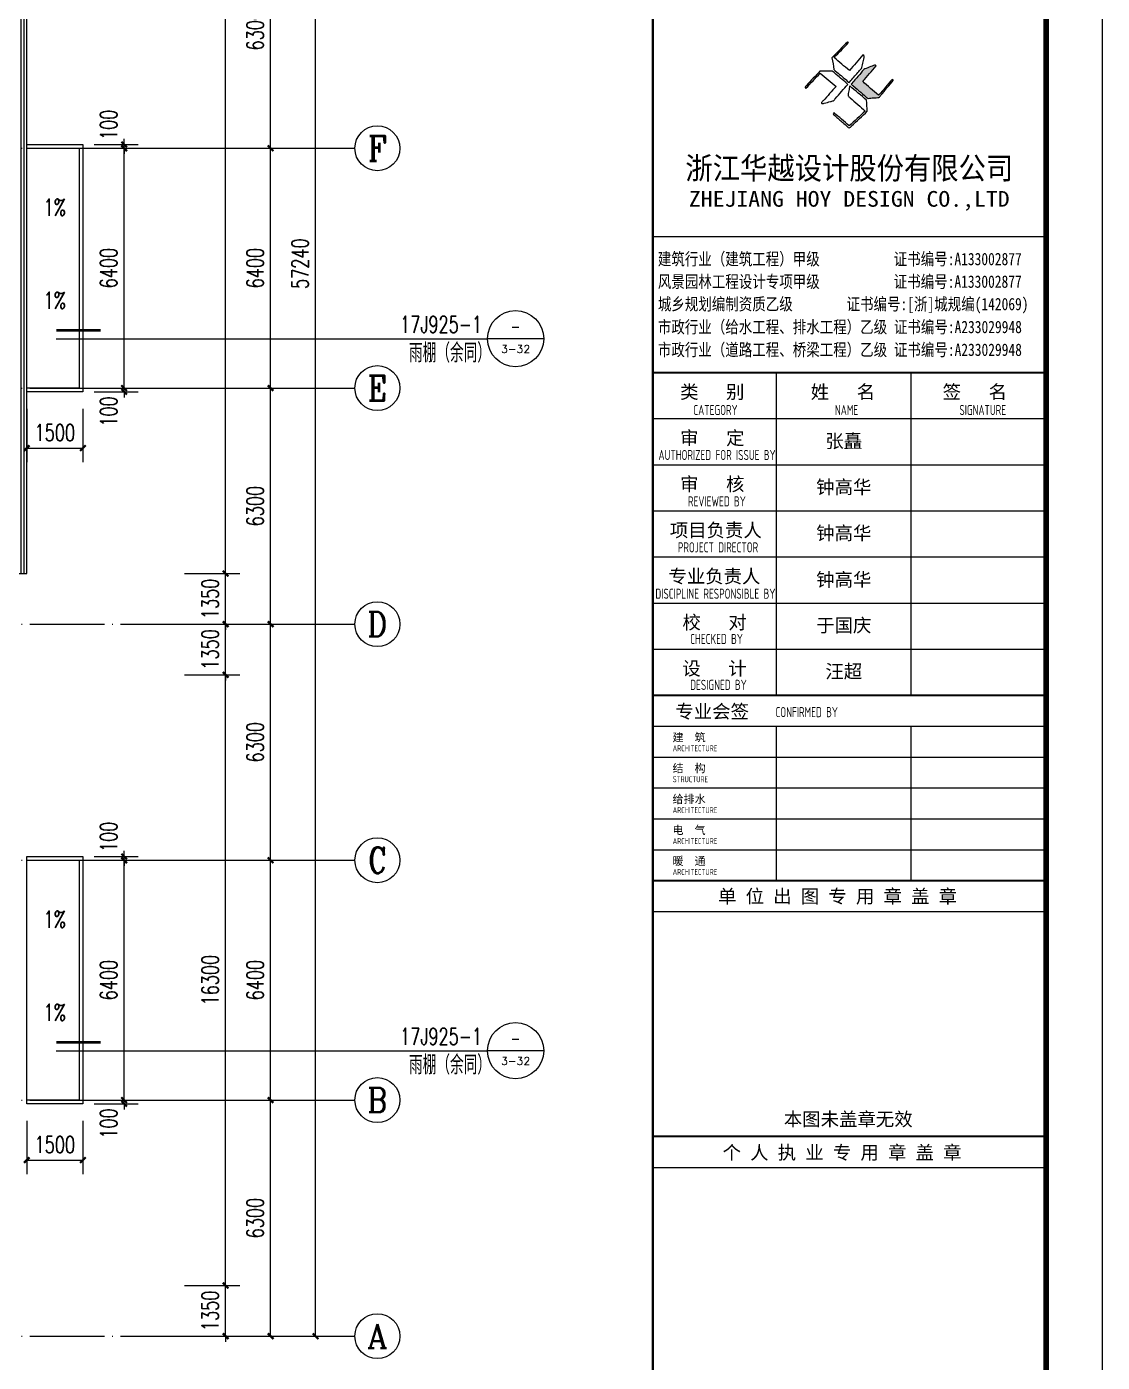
# Model space of a CAD drawing. Extents: x 1900113 to 2270874, y 17288394 to 17931430.
# Drawn here: x 2242164 to 2270874, y 17655456 to 17691097 of the extents above; entities that cross this region are included whole.
import ezdxf
from ezdxf.enums import TextEntityAlignment as Align

# ---------------------------------------------------------------- set-up
doc = ezdxf.new("R2010")
doc.units = 0
doc.header["$LTSCALE"] = 1000
doc.header["$MEASUREMENT"] = 0
doc.linetypes.add('DOTE', pattern=[2.42, 2, -0.2, 0.02, -0.2])
doc.layers.get('Defpoints').update_dxf_attribs({"color": 250})
for name, color, linetype in [('0 -  屋顶线', 150, 'Continuous'), ('AXIS_TEXT', 7, 'Continuous'), ('AXIS_内部', 151, 'Continuous'), ('AXIS_外部', 171, 'Continuous'), ('DIM_IDEN', 171, 'Continuous'), ('DIM_SYMB', 165, 'Continuous'), ('DOTE', 1, 'DOTE'), ('PUB_TEXT', 7, 'Continuous'), ('PUB_TITLE', 4, 'Continuous'), ('TK', 4, 'Continuous'), ('WINDOW', 140, 'Continuous'), ('WINDOW_TEXT', 7, 'Continuous')]:
    doc.layers.add(name, color=color, linetype=linetype)
doc.styles.add('-宋体', font='', dxfattribs={"width": 0.8})
doc.styles.add('_TCH_AXIS', font='COMPLEX', dxfattribs={"bigfont": 'GBCBIG'})
doc.styles.add('_TCH_DIM', font='SIMPLEX', dxfattribs={"bigfont": 'GBCBIG'})
doc.styles.add('_TCH_DIM_T3', font='SIMPLEX', dxfattribs={"width": 0.705882, "bigfont": 'GBCBIG'})
doc.styles.add('_TCH_LABEL', font='COMPLEX', dxfattribs={"bigfont": 'GBCBIG'})
doc.styles.add('_TCH_WINDOW', font='SIMPLEX', dxfattribs={"height": 3.5, "bigfont": 'GBCBIG'})
doc.styles.add('COMPLEX', font='COMPLEX')
doc.styles.add('HT', font='simhei.ttf', dxfattribs={"width": 0.7})
doc.styles.add('TSSD_REIN', font='tssdeng.shx', dxfattribs={"width": 0.7, "bigfont": 'tssdchn.shx'})
doc.styles.add('图签宋体', font='', dxfattribs={"height": 300})
doc.styles.add('图签黑体', font='simhei.ttf', dxfattribs={"height": 550})
doc.styles.get('-宋体').set_extended_font_data('SimSun')
doc.styles.get('图签宋体').set_extended_font_data('NSimSun')
doc.dimstyles.new('_TCH_ARCH&&150', dxfattribs={"dimtxt": 446.25, "dimasz": 150, "dimexe": 375, "dimexo": 450, "dimgap": 189.375, "dimtad": 1, "dimdec": 0, "dimzin": 0, "dimdsep": 46, "dimtxsty": '_TCH_DIM_T3', "dimblk": 'ARCHTICK', "dimcen": 0.09, "dimclrt": 7, "dimazin": 2, "dimtfac": 1, "dimtdec": 0, "dimtix": 1, "dimtmove": 2, "dimatfit": 3, "dimfxl": 0, "dimtolj": 1, "dimtzin": 0, "dimarcsym": 0})

# ---------------------------------------------------------------- blocks, each defined once
blk = doc.blocks.new('A$C053D6479')
at = {"layer": 'PUB_TITLE'}
h = blk.add_hatch(color=256, dxfattribs=at)
h.dxf.hatch_style = 1
edge = h.paths.add_edge_path()
edge.add_spline(control_points=[(1026, 827), (1105, 920), (1188, 1008), (1266, 1102)], knot_values=[13, 13, 13, 13, 14, 14, 14, 14], degree=3, periodic=0)
edge.add_spline(control_points=[(1266, 1102), (1258, 1111), (1249, 1119), (1239, 1116)], knot_values=[12, 12, 12, 12, 13, 13, 13, 13], degree=3, periodic=0)
edge.add_spline(control_points=[(1239, 1116), (1210, 1107), (1179, 1092), (1144, 1077)], knot_values=[11, 11, 11, 11, 12, 12, 12, 12], degree=3, periodic=0)
edge.add_spline(control_points=[(1144, 1077), (1109, 1063), (1069, 1053), (1047, 1038)], knot_values=[10, 10, 10, 10, 11, 11, 11, 11], degree=3, periodic=0)
edge.add_spline(control_points=[(1047, 1038), (1028, 1026), (1007, 992), (991, 972)], knot_values=[9, 9, 9, 9, 10, 10, 10, 10], degree=3, periodic=0)
edge.add_spline(control_points=[(991, 972), (942, 913), (899, 868), (849, 810)], knot_values=[8, 8, 8, 8, 9, 9, 9, 9], degree=3, periodic=0)
edge.add_spline(control_points=[(849, 810), (842, 801), (822, 776), (822, 775)], knot_values=[7, 7, 7, 7, 8, 8, 8, 8], degree=3, periodic=0)
edge.add_spline(control_points=[(822, 775), (823, 771), (848, 752), (859, 744)], knot_values=[6, 6, 6, 6, 7, 7, 7, 7], degree=3, periodic=0)
edge.add_spline(control_points=[(859, 744), (949, 670), (1035, 592), (1122, 521)], knot_values=[5, 5, 5, 5, 6, 6, 6, 6], degree=3, periodic=0)
edge.add_spline(control_points=[(1122, 521), (1153, 527), (1185, 530), (1217, 533)], knot_values=[4, 4, 4, 4, 5, 5, 5, 5], degree=3, periodic=0)
edge.add_spline(control_points=[(1217, 533), (1246, 535), (1293, 532), (1316, 542)], knot_values=[3, 3, 3, 3, 4, 4, 4, 4], degree=3, periodic=0)
edge.add_spline(control_points=[(1316, 542), (1327, 547), (1338, 565), (1349, 579)], knot_values=[2, 2, 2, 2, 3, 3, 3, 3], degree=3, periodic=0)
edge.add_spline(control_points=[(1349, 579), (1423, 670), (1507, 759), (1572, 848)], knot_values=[1, 1, 1, 1, 2, 2, 2, 2], degree=3, periodic=0)
edge.add_spline(control_points=[(1572, 848), (1564, 852), (1561, 861), (1551, 862)], knot_values=[0, 0, 0, 0, 1, 1, 1, 1], degree=3, periodic=0)
edge.add_spline(control_points=[(1551, 862), (1469, 769), (1393, 671), (1310, 579)], knot_values=[15, 15, 15, 15, 16, 16, 16, 16], degree=3, periodic=0)
edge.add_spline(control_points=[(1310, 579), (1216, 662), (1118, 742), (1026, 827)], knot_values=[14, 14, 14, 14, 15, 15, 15, 15], degree=3, periodic=0)
at = {"layer": 'TK'}
for points, knots in [([(1031, 1298), (1066, 1286), (1054, 1262), (1045, 1224), (1036, 1188), (1031, 1158), (1024, 1121), (1020, 1104), (1017, 1085), (1012, 1071), (1004, 1052), (976, 1026), (956, 1003), (906, 946), (866, 899), (814, 839), (806, 829), (789, 806), (787, 806), (777, 804), (728, 856), (719, 864), (651, 922), (580, 978), (514, 1036), (509, 1106), (488, 1176), (479, 1247), (570, 1343), (663, 1436), (758, 1526), (764, 1523), (768, 1518), (774, 1515), (693, 1422), (599, 1343), (520, 1249), (607, 1171), (698, 1096), (789, 1021), (874, 1109), (950, 1206), (1031, 1298)], [0, 0, 0, 0, 1, 1, 1, 2, 2, 2, 3, 3, 3, 4, 4, 4, 5, 5, 5, 6, 6, 6, 7, 7, 7, 8, 8, 8, 9, 9, 9, 10, 10, 10, 11, 11, 11, 12, 12, 12, 13, 13, 13, 14, 14, 14, 14]), ([(555, 949), (624, 891), (699, 833), (760, 773), (689, 691), (614, 604), (539, 517), (529, 505), (516, 487), (506, 482), (492, 475), (469, 472), (452, 467), (416, 456), (383, 448), (342, 438), (323, 433), (297, 422), (293, 440), (291, 452), (313, 470), (322, 480), (400, 566), (477, 652), (553, 736), (460, 815), (366, 894), (270, 970), (183, 883), (101, 791), (16, 703), (-18, 714), (9, 735), (28, 755), (103, 838), (192, 930), (266, 1005), (319, 1009), (387, 1005), (442, 1007), (456, 1008), (472, 1011), (485, 1007), (507, 1000), (534, 967), (555, 949)], [0, 0, 0, 0, 1, 1, 1, 2, 2, 2, 3, 3, 3, 4, 4, 4, 5, 5, 5, 6, 6, 6, 7, 7, 7, 8, 8, 8, 9, 9, 9, 10, 10, 10, 11, 11, 11, 12, 12, 12, 13, 13, 13, 14, 14, 14, 15, 15, 15, 15]), ([(1551, 862), (1561, 861), (1564, 852), (1572, 848), (1507, 759), (1423, 670), (1349, 579), (1338, 565), (1327, 547), (1316, 542), (1293, 532), (1246, 535), (1217, 533), (1185, 530), (1153, 527), (1122, 521), (1035, 592), (949, 670), (859, 744), (848, 752), (823, 771), (822, 775), (822, 776), (842, 801), (849, 810), (899, 868), (942, 913), (991, 972), (1007, 992), (1028, 1026), (1047, 1038), (1069, 1053), (1109, 1063), (1144, 1077), (1179, 1092), (1210, 1107), (1239, 1116), (1249, 1119), (1258, 1111), (1266, 1102), (1188, 1008), (1105, 920), (1026, 827), (1118, 742), (1216, 662), (1310, 579), (1393, 671), (1469, 769), (1551, 862)], [0, 0, 0, 0, 1, 1, 1, 2, 2, 2, 3, 3, 3, 4, 4, 4, 5, 5, 5, 6, 6, 6, 7, 7, 7, 8, 8, 8, 9, 9, 9, 10, 10, 10, 11, 11, 11, 12, 12, 12, 13, 13, 13, 14, 14, 14, 15, 15, 15, 16, 16, 16, 16]), ([(1097, 490), (1100, 425), (1106, 361), (1107, 294), (1018, 207), (925, 121), (830, 33), (818, 21), (800, 0), (787, 0), (768, -1), (725, 49), (712, 60), (662, 103), (616, 143), (568, 186), (545, 207), (518, 224), (499, 250), (501, 259), (511, 261), (516, 267), (609, 192), (696, 111), (785, 33), (883, 118), (977, 208), (1070, 298), (992, 373), (892, 456), (803, 534), (791, 544), (768, 561), (766, 569), (761, 588), (776, 634), (780, 655), (785, 690), (788, 721), (795, 746), (897, 661), (998, 576), (1097, 490)], [0, 0, 0, 0, 1, 1, 1, 2, 2, 2, 3, 3, 3, 4, 4, 4, 5, 5, 5, 6, 6, 6, 7, 7, 7, 8, 8, 8, 9, 9, 9, 10, 10, 10, 11, 11, 11, 12, 12, 12, 13, 13, 13, 14, 14, 14, 14])]:
    blk.add_open_spline(points, degree=3, knots=knots, dxfattribs=at)
blk = doc.blocks.new('GeYuanFrame_73583436', base_point=(20.09, 4.53))
at = {"layer": 'PUB_TITLE'}
for points in [[(1013.09, 235.33), (1013.09, 292.73)], [(1037.09, 235.33), (1037.09, 292.73)], [(1013.09, 202.33), (1013.09, 229.83)], [(1037.09, 202.33), (1037.09, 229.83)]]:
    blk.add_lwpolyline(points, dxfattribs=at)
at = {"layer": 'TK'}
for p, q in [((991.09, 316.93), (1061.09, 316.93)), ((991.09, 284.53), (1061.09, 284.53)), ((991.09, 276.33), (1061.09, 276.33)), ((991.09, 268.13), (1061.09, 268.13)), ((991.09, 259.93), (1061.09, 259.93)), ((991.09, 251.73), (1061.09, 251.73)), ((991.09, 243.53), (1061.09, 243.53)), ((991.09, 235.33), (1061.09, 235.33)), ((991.09, 235.33), (1061.09, 235.33))]:
    blk.add_line(p, q, dxfattribs=at)
blk.add_lwpolyline([(20.09, 4.53), (20.09, 598.53), (1071.09, 598.53), (1071.09, 4.53)], close=True, dxfattribs=at)
at = {"layer": 'TK', "const_width": 1}
blk.add_lwpolyline([(45.09, 588.53), (1061.09, 588.53), (1061.09, 14.53), (45.09, 14.53)], close=True, dxfattribs=at)
at = {"layer": 'TK'}
for points, const_width in [([(991.09, 588.53), (991.09, 14.53)], 0.4), ([(991.09, 292.73), (1061.09, 292.73)], 0.35), ([(991.09, 292.73), (1061.09, 292.73)], 0.35), ([(991.09, 235.33), (1061.09, 235.33)], 0.35), ([(991.09, 202.33), (1061.09, 202.33)], 0.35), ([(991.09, 156.83), (1061.09, 156.83)], 0.35)]:
    blk.add_lwpolyline(points, dxfattribs=dict(at, const_width=const_width))
for points in [[(991.09, 292.73), (1061.09, 292.73)], [(991.09, 235.33), (1061.09, 235.33)], [(991.09, 229.83), (1061.09, 229.83)], [(991.09, 224.33), (1061.09, 224.33)], [(991.09, 218.83), (1061.09, 218.83)], [(991.09, 213.33), (1061.09, 213.33)], [(991.09, 207.83), (1061.09, 207.83)], [(991.09, 202.33), (1061.09, 202.33)], [(991.09, 196.83), (1061.09, 196.83)], [(991.09, 151.33), (1061.09, 151.33)]]:
    blk.add_lwpolyline(points, dxfattribs=at)
at = {"layer": 'PUB_TITLE', "xscale": 0.01000000000021828, "yscale": 0.01000000000021828, "zscale": 0.01}
blk.add_blockref('A$C053D6479', (1018.19, 336.27), dxfattribs=at)
at = {"layer": 'TK'}
for s, height, style, width, p in [('浙江华越设计股份有限公司', 3.96, 'HT', 0.9, (1026.07, 329.16)), ('ZHEJIANG HOY DESIGN CO.,LTD', 2.8, '图签黑体', 1.11, (1026.06, 323.29))]:
    blk.add_text(s, height=height, dxfattribs=dict(at, style=style, width=width)).set_placement(p, align=Align.MIDDLE)
for s, height, style, width, p in [('建筑行业（建筑工程）甲级           证书编号:A133002877', 2.2, '-宋体', 0.8, (992, 311.83)), ('风景园林工程设计专项甲级           证书编号:A133002877', 2.2, '-宋体', 0.8, (992, 307.81)), ('城乡规划编制资质乙级        证书编号:[浙]城规编(142069)', 2.2, '-宋体', 0.8, (992, 303.82)), ('市政行业（给水工程、排水工程）乙级 证书编号:A233029948', 2.2, '-宋体', 0.8, (992, 299.74)), ('市政行业（道路工程、桥梁工程）乙级 证书编号:A233029948', 2.2, '-宋体', 0.8, (992, 295.69)), ('CATEGORY', 1.8, 'TSSD_REIN', 0.7, (998.32, 285.17)), ('NAME', 1.8, 'TSSD_REIN', 0.7, (1023.51, 285.17)), ('SIGNATURE', 1.8, 'TSSD_REIN', 0.7, (1045.66, 285.17)), ('AUTHORIZED FOR ISSUE BY', 1.8, 'TSSD_REIN', 0.7, (992.12, 277.17)), ('REVIEWED BY', 1.8, 'TSSD_REIN', 0.7, (997.36, 268.91)), ('PROJECT DIRECTOR', 1.8, 'TSSD_REIN', 0.7, (995.55, 260.74)), ('DISCIPLINE RESPONSIBLE BY', 1.8, 'TSSD_REIN', 0.7, (991.57, 252.48)), ('CHECKED BY', 1.8, 'TSSD_REIN', 0.7, (997.75, 244.44)), ('DESIGNED BY', 1.8, 'TSSD_REIN', 0.7, (997.76, 236.27)), ('CONFIRMED BY', 1.8, 'TSSD_REIN', 0.7, (1012.94, 231.42)), ('ARCHITECTURE', 1.08, 'TSSD_REIN', 0.7, (994.65, 225.34)), ('STRUCTURE', 1.08, 'TSSD_REIN', 0.7, (994.65, 219.84)), ('ARCHITECTURE', 1.08, 'TSSD_REIN', 0.7, (994.65, 214.34)), ('ARCHITECTURE', 1.08, 'TSSD_REIN', 0.7, (994.65, 208.84)), ('ARCHITECTURE', 1.08, 'TSSD_REIN', 0.7, (994.65, 203.34))]:
    blk.add_text(s, height=height, dxfattribs=dict(at, style=style, width=width)).set_placement(p)
at = {"layer": 'TK', "style": '图签宋体'}
for s, height, p in [('类   别', 2.4, (995.97, 288.09)), ('姓   名', 2.4, (1019.2, 288.09)), ('签   名', 2.4, (1042.68, 288.09)), ('审   定', 2.4, (995.97, 279.89)), ('审   核', 2.4, (995.97, 271.69)), ('项目负责人', 2.4, (994.13, 263.49)), ('专业负责人', 2.4, (993.89, 255.29)), ('校   对', 2.4, (996.38, 247.09)), ('设   计', 2.4, (996.36, 238.89)), ('专业会签', 2.4, (995.12, 231.24)), ('建  筑', 1.44, (994.61, 227.11)), ('结  构', 1.44, (994.61, 221.61)), ('给排水', 1.44, (994.61, 216.11)), ('电  气', 1.44, (994.61, 210.61)), ('暖  通', 1.44, (994.61, 205.11)), ('单 位 出 图 专 用 章 盖 章', 2.4, (1002.72, 198.35)), ('本图未盖章无效', 2.4, (1014.43, 158.7)), ('个 人 执 业 专 用 章 盖 章', 2.4, (1003.52, 152.77))]:
    blk.add_text(s, height=height, dxfattribs=at).set_placement(p)
at = {"layer": 'TK', "char_height": 2.4, "width": 24, "attachment_point": 5, "style": '图签宋体'}
for s, insert in [('张矗', (1025.09, 280.4)), ('钟高华', (1025.09, 272.23)), ('钟高华', (1025.09, 264.03)), ('钟高华', (1025.09, 255.76)), ('于国庆', (1025.09, 247.63)), ('汪超', (1025.09, 239.43))]:
    blk.add_mtext(s, dxfattribs=dict(at, insert=insert))
blk = doc.blocks.new('_ArchTick')
at = {"color": 0, "linetype": 'ByBlock', "const_width": 0.4}
blk.add_lwpolyline([(-0.5, -0.5), (0.5, 0.5)], dxfattribs=at)
blk = doc.blocks.new('*D191')
at = {"layer": 'AXIS_内部', "color": 0, "lineweight": -2}
for p, q in [((2247474, 17657503), (2247474, 17657653)), ((2246374, 17657503), (2247849, 17657503)), ((2247474, 17656153), (2247474, 17657503)), ((2246374, 17656153), (2247849, 17656153)), ((2247474, 17656153), (2247474, 17656003))]:
    blk.add_line(p, q, dxfattribs=at)
at = {"layer": 'Defpoints', "color": 0}
for p in [(2245924, 17657503), (2247474, 17657503), (2245924, 17656153)]:
    blk.add_point(p, dxfattribs=at)
at = {"layer": 'AXIS_内部', "color": 0, "lineweight": -2, "xscale": 150, "yscale": 150, "zscale": 150}
for p, rotation in [((2247474, 17657503), 270), ((2247474, 17656153), 90)]:
    blk.add_blockref('_ArchTick', p, dxfattribs=dict(at, rotation=rotation))
at = {"layer": 'AXIS_内部', "color": 7, "insert": (2247061, 17656828), "char_height": 446.2, "attachment_point": 5, "rotation": 90, "style": '_TCH_DIM_T3'}
blk.add_mtext('\\A1;1350', dxfattribs=at)
blk = doc.blocks.new('*D192')
at = {"layer": 'AXIS_内部', "color": 0, "lineweight": -2}
for p, q in [((2246374, 17673803), (2247849, 17673803)), ((2247474, 17657503), (2247474, 17673803)), ((2246374, 17657503), (2247849, 17657503))]:
    blk.add_line(p, q, dxfattribs=at)
at = {"layer": 'Defpoints', "color": 0}
for p in [(2245924, 17673803), (2247474, 17673803), (2245924, 17657503)]:
    blk.add_point(p, dxfattribs=at)
at = {"layer": 'AXIS_内部', "color": 0, "lineweight": -2, "xscale": 150, "yscale": 150, "zscale": 150}
for p, rotation in [((2247474, 17673803), 90), ((2247474, 17657503), 270)]:
    blk.add_blockref('_ArchTick', p, dxfattribs=dict(at, rotation=rotation))
at = {"layer": 'AXIS_内部', "color": 7, "insert": (2247061, 17665653), "char_height": 446.2, "attachment_point": 5, "rotation": 90, "style": '_TCH_DIM_T3'}
blk.add_mtext('\\A1;16300', dxfattribs=at)
blk = doc.blocks.new('*D193')
at = {"layer": 'AXIS_内部', "color": 0, "lineweight": -2}
for p, q in [((2246374, 17675153), (2247849, 17675153)), ((2247474, 17675153), (2247474, 17675303)), ((2247474, 17673803), (2247474, 17675153)), ((2246374, 17673803), (2247849, 17673803)), ((2247474, 17673803), (2247474, 17673653))]:
    blk.add_line(p, q, dxfattribs=at)
at = {"layer": 'Defpoints', "color": 0}
for p in [(2245924, 17675153), (2247474, 17675153), (2245924, 17673803)]:
    blk.add_point(p, dxfattribs=at)
at = {"layer": 'AXIS_内部', "color": 0, "lineweight": -2, "xscale": 150, "yscale": 150, "zscale": 150}
for p, rotation in [((2247474, 17675153), 270), ((2247474, 17673803), 90)]:
    blk.add_blockref('_ArchTick', p, dxfattribs=dict(at, rotation=rotation))
at = {"layer": 'AXIS_内部', "color": 7, "insert": (2247061, 17674478), "char_height": 446.2, "attachment_point": 5, "rotation": 90, "style": '_TCH_DIM_T3'}
blk.add_mtext('\\A1;1350', dxfattribs=at)
blk = doc.blocks.new('*D194')
at = {"layer": 'AXIS_内部', "color": 0, "lineweight": -2}
for p, q in [((2246374, 17676503), (2247849, 17676503)), ((2247474, 17676503), (2247474, 17676653)), ((2247474, 17675153), (2247474, 17676503)), ((2246374, 17675153), (2247849, 17675153)), ((2247474, 17675153), (2247474, 17675003))]:
    blk.add_line(p, q, dxfattribs=at)
at = {"layer": 'Defpoints', "color": 0}
for p in [(2245924, 17676503), (2247474, 17676503), (2245924, 17675153)]:
    blk.add_point(p, dxfattribs=at)
at = {"layer": 'AXIS_内部', "color": 0, "lineweight": -2, "xscale": 150, "yscale": 150, "zscale": 150}
for p, rotation in [((2247474, 17676503), 270), ((2247474, 17675153), 90)]:
    blk.add_blockref('_ArchTick', p, dxfattribs=dict(at, rotation=rotation))
at = {"layer": 'AXIS_内部', "color": 7, "insert": (2247061, 17675828), "char_height": 446.2, "attachment_point": 5, "rotation": 90, "style": '_TCH_DIM_T3'}
blk.add_mtext('\\A1;1350', dxfattribs=at)
blk = doc.blocks.new('*D195')
at = {"layer": 'AXIS_内部', "color": 0, "lineweight": -2}
for p, q in [((2246374, 17711953), (2247849, 17711953)), ((2247474, 17676503), (2247474, 17711953)), ((2246374, 17676503), (2247849, 17676503))]:
    blk.add_line(p, q, dxfattribs=at)
at = {"layer": 'Defpoints', "color": 0}
for p in [(2245924, 17711953), (2247474, 17711953), (2245924, 17676503)]:
    blk.add_point(p, dxfattribs=at)
at = {"layer": 'AXIS_内部', "color": 0, "lineweight": -2, "xscale": 150, "yscale": 150, "zscale": 150}
for p, rotation in [((2247474, 17711953), 90), ((2247474, 17676503), 270)]:
    blk.add_blockref('_ArchTick', p, dxfattribs=dict(at, rotation=rotation))
at = {"layer": 'AXIS_内部', "color": 7, "insert": (2247061, 17694228), "char_height": 446.2, "attachment_point": 5, "rotation": 90, "style": '_TCH_DIM_T3'}
blk.add_mtext('\\A1;35450', dxfattribs=at)
blk = doc.blocks.new('*D205')
at = {"layer": 'AXIS_内部', "color": 0, "lineweight": -2}
for p, q in [((2243964, 17668953), (2245139, 17668953)), ((2244764, 17668953), (2244764, 17669103)), ((2244764, 17668853), (2244764, 17668953)), ((2243964, 17668853), (2245139, 17668853)), ((2244764, 17668853), (2244764, 17668703))]:
    blk.add_line(p, q, dxfattribs=at)
at = {"layer": 'Defpoints', "color": 0}
for p in [(2243514, 17668953), (2244764, 17668953), (2243514, 17668853)]:
    blk.add_point(p, dxfattribs=at)
at = {"layer": 'AXIS_内部', "color": 0, "lineweight": -2, "xscale": 150, "yscale": 150, "zscale": 150}
for p, rotation in [((2244764, 17668953), 270), ((2244764, 17668853), 90)]:
    blk.add_blockref('_ArchTick', p, dxfattribs=dict(at, rotation=rotation))
at = {"layer": 'AXIS_内部', "color": 7, "insert": (2244351, 17669478), "char_height": 446.2, "attachment_point": 5, "rotation": 90, "style": '_TCH_DIM_T3'}
blk.add_mtext('\\A1;100', dxfattribs=at)
blk = doc.blocks.new('*D206')
at = {"layer": 'AXIS_内部', "color": 0, "lineweight": -2}
for p, q in [((2243964, 17668853), (2245139, 17668853)), ((2244764, 17662453), (2244764, 17668853)), ((2243964, 17662453), (2245139, 17662453))]:
    blk.add_line(p, q, dxfattribs=at)
at = {"layer": 'Defpoints', "color": 0}
for p in [(2243514, 17668853), (2244764, 17668853), (2243514, 17662453)]:
    blk.add_point(p, dxfattribs=at)
at = {"layer": 'AXIS_内部', "color": 0, "lineweight": -2, "xscale": 150, "yscale": 150, "zscale": 150}
for p, rotation in [((2244764, 17668853), 90), ((2244764, 17662453), 270)]:
    blk.add_blockref('_ArchTick', p, dxfattribs=dict(at, rotation=rotation))
at = {"layer": 'AXIS_内部', "color": 7, "insert": (2244351, 17665653), "char_height": 446.2, "attachment_point": 5, "rotation": 90, "style": '_TCH_DIM_T3'}
blk.add_mtext('\\A1;6400', dxfattribs=at)
blk = doc.blocks.new('*D207')
at = {"layer": 'AXIS_内部', "color": 0, "lineweight": -2}
for p, q in [((2244764, 17662453), (2244764, 17662603)), ((2243964, 17662453), (2245139, 17662453)), ((2243964, 17662353), (2245139, 17662353)), ((2244764, 17662353), (2244764, 17662453)), ((2244764, 17662353), (2244764, 17662203))]:
    blk.add_line(p, q, dxfattribs=at)
at = {"layer": 'Defpoints', "color": 0}
for p in [(2243514, 17662453), (2243514, 17662353), (2244764, 17662453)]:
    blk.add_point(p, dxfattribs=at)
at = {"layer": 'AXIS_内部', "color": 0, "lineweight": -2, "xscale": 150, "yscale": 150, "zscale": 150}
for p, rotation in [((2244764, 17662453), 270), ((2244764, 17662353), 90)]:
    blk.add_blockref('_ArchTick', p, dxfattribs=dict(at, rotation=rotation))
at = {"layer": 'AXIS_内部', "color": 7, "insert": (2244351, 17661828), "char_height": 446.2, "attachment_point": 5, "rotation": 90, "style": '_TCH_DIM_T3'}
blk.add_mtext('\\A1;100', dxfattribs=at)
blk = doc.blocks.new('*D208')
at = {"layer": 'AXIS_内部', "color": 0, "lineweight": -2}
for p, q in [((2242164, 17680903), (2242164, 17679478)), ((2243664, 17680903), (2243664, 17679478)), ((2242164, 17679853), (2243664, 17679853))]:
    blk.add_line(p, q, dxfattribs=at)
at = {"layer": 'Defpoints', "color": 0}
for p in [(2242164, 17681353), (2243664, 17681353), (2243664, 17679853)]:
    blk.add_point(p, dxfattribs=at)
at = {"layer": 'AXIS_内部', "color": 0, "lineweight": -2, "xscale": 150, "yscale": 150, "zscale": 150, "rotation": 180}
blk.add_blockref('_ArchTick', (2242164, 17679853), dxfattribs=at)
at = {"layer": 'AXIS_内部', "color": 0, "lineweight": -2, "xscale": 150, "yscale": 150, "zscale": 150}
blk.add_blockref('_ArchTick', (2243664, 17679853), dxfattribs=at)
at = {"layer": 'AXIS_内部', "color": 7, "insert": (2242914, 17680266), "char_height": 446.2, "attachment_point": 5, "style": '_TCH_DIM_T3'}
blk.add_mtext('\\A1;1500', dxfattribs=at)
blk = doc.blocks.new('*D209')
at = {"layer": 'AXIS_内部', "color": 0, "lineweight": -2}
for p, q in [((2243964, 17687953), (2245139, 17687953)), ((2243964, 17687853), (2245139, 17687853)), ((2244764, 17687953), (2244764, 17688103)), ((2244764, 17687853), (2244764, 17687953)), ((2244764, 17687853), (2244764, 17687703))]:
    blk.add_line(p, q, dxfattribs=at)
at = {"layer": 'Defpoints', "color": 0}
for p in [(2243514, 17687953), (2243514, 17687853), (2244764, 17687953)]:
    blk.add_point(p, dxfattribs=at)
at = {"layer": 'AXIS_内部', "color": 0, "lineweight": -2, "xscale": 150, "yscale": 150, "zscale": 150}
for p, rotation in [((2244764, 17687953), 270), ((2244764, 17687853), 90)]:
    blk.add_blockref('_ArchTick', p, dxfattribs=dict(at, rotation=rotation))
at = {"layer": 'AXIS_内部', "color": 7, "insert": (2244351, 17688478), "char_height": 446.2, "attachment_point": 5, "rotation": 90, "style": '_TCH_DIM_T3'}
blk.add_mtext('\\A1;100', dxfattribs=at)
blk = doc.blocks.new('*D210')
at = {"layer": 'AXIS_内部', "color": 0, "lineweight": -2}
for p, q in [((2243964, 17687853), (2245139, 17687853)), ((2244764, 17681453), (2244764, 17687853)), ((2243964, 17681453), (2245139, 17681453))]:
    blk.add_line(p, q, dxfattribs=at)
at = {"layer": 'Defpoints', "color": 0}
for p in [(2243514, 17687853), (2244764, 17687853), (2243514, 17681453)]:
    blk.add_point(p, dxfattribs=at)
at = {"layer": 'AXIS_内部', "color": 0, "lineweight": -2, "xscale": 150, "yscale": 150, "zscale": 150}
for p, rotation in [((2244764, 17687853), 90), ((2244764, 17681453), 270)]:
    blk.add_blockref('_ArchTick', p, dxfattribs=dict(at, rotation=rotation))
at = {"layer": 'AXIS_内部', "color": 7, "insert": (2244351, 17684653), "char_height": 446.2, "attachment_point": 5, "rotation": 90, "style": '_TCH_DIM_T3'}
blk.add_mtext('\\A1;6400', dxfattribs=at)
blk = doc.blocks.new('*D211')
at = {"layer": 'AXIS_内部', "color": 0, "lineweight": -2}
for p, q in [((2243964, 17681453), (2245139, 17681453)), ((2244764, 17681453), (2244764, 17681603)), ((2244764, 17681353), (2244764, 17681453)), ((2243964, 17681353), (2245139, 17681353)), ((2244764, 17681353), (2244764, 17681203))]:
    blk.add_line(p, q, dxfattribs=at)
at = {"layer": 'Defpoints', "color": 0}
for p in [(2243514, 17681453), (2244764, 17681453), (2243514, 17681353)]:
    blk.add_point(p, dxfattribs=at)
at = {"layer": 'AXIS_内部', "color": 0, "lineweight": -2, "xscale": 150, "yscale": 150, "zscale": 150}
for p, rotation in [((2244764, 17681453), 270), ((2244764, 17681353), 90)]:
    blk.add_blockref('_ArchTick', p, dxfattribs=dict(at, rotation=rotation))
at = {"layer": 'AXIS_内部', "color": 7, "insert": (2244351, 17680828), "char_height": 446.2, "attachment_point": 5, "rotation": 90, "style": '_TCH_DIM_T3'}
blk.add_mtext('\\A1;100', dxfattribs=at)
blk = doc.blocks.new('*D498')
at = {"layer": 'AXIS_内部', "color": 0, "lineweight": -2}
for p, q in [((2242164, 17661903), (2242164, 17660478)), ((2243664, 17661903), (2243664, 17660478)), ((2242164, 17660853), (2243664, 17660853))]:
    blk.add_line(p, q, dxfattribs=at)
at = {"layer": 'Defpoints', "color": 0}
for p in [(2242164, 17662353), (2243664, 17662353), (2243664, 17660853)]:
    blk.add_point(p, dxfattribs=at)
at = {"layer": 'AXIS_内部', "color": 0, "lineweight": -2, "xscale": 150, "yscale": 150, "zscale": 150, "rotation": 180}
blk.add_blockref('_ArchTick', (2242164, 17660853), dxfattribs=at)
at = {"layer": 'AXIS_内部', "color": 0, "lineweight": -2, "xscale": 150, "yscale": 150, "zscale": 150}
blk.add_blockref('_ArchTick', (2243664, 17660853), dxfattribs=at)
at = {"layer": 'AXIS_内部', "color": 7, "insert": (2242914, 17661266), "char_height": 446.2, "attachment_point": 5, "style": '_TCH_DIM_T3'}
blk.add_mtext('\\A1;1500', dxfattribs=at)
blk = doc.blocks.new('*D501')
at = {"layer": 'AXIS_外部', "color": 0, "lineweight": -2}
for p, q in [((2245374, 17662453), (2249049, 17662453)), ((2248674, 17656153), (2248674, 17662453)), ((2245374, 17656153), (2249049, 17656153))]:
    blk.add_line(p, q, dxfattribs=at)
at = {"layer": 'Defpoints', "color": 0}
for p in [(2244924, 17662453), (2248674, 17662453), (2244924, 17656153)]:
    blk.add_point(p, dxfattribs=at)
at = {"layer": 'AXIS_外部', "color": 0, "lineweight": -2, "xscale": 150, "yscale": 150, "zscale": 150}
for p, rotation in [((2248674, 17662453), 90), ((2248674, 17656153), 270)]:
    blk.add_blockref('_ArchTick', p, dxfattribs=dict(at, rotation=rotation))
at = {"layer": 'AXIS_外部', "color": 7, "insert": (2248261, 17659303), "char_height": 446.2, "attachment_point": 5, "rotation": 90, "style": '_TCH_DIM_T3'}
blk.add_mtext('\\A1;6300', dxfattribs=at)
blk = doc.blocks.new('*D502')
at = {"layer": 'AXIS_外部', "color": 0, "lineweight": -2}
for p, q in [((2245374, 17668853), (2249049, 17668853)), ((2248674, 17662453), (2248674, 17668853)), ((2245374, 17662453), (2249049, 17662453))]:
    blk.add_line(p, q, dxfattribs=at)
at = {"layer": 'Defpoints', "color": 0}
for p in [(2244924, 17668853), (2248674, 17668853), (2244924, 17662453)]:
    blk.add_point(p, dxfattribs=at)
at = {"layer": 'AXIS_外部', "color": 0, "lineweight": -2, "xscale": 150, "yscale": 150, "zscale": 150}
for p, rotation in [((2248674, 17668853), 90), ((2248674, 17662453), 270)]:
    blk.add_blockref('_ArchTick', p, dxfattribs=dict(at, rotation=rotation))
at = {"layer": 'AXIS_外部', "color": 7, "insert": (2248261, 17665653), "char_height": 446.2, "attachment_point": 5, "rotation": 90, "style": '_TCH_DIM_T3'}
blk.add_mtext('\\A1;6400', dxfattribs=at)
blk = doc.blocks.new('*D503')
at = {"layer": 'AXIS_外部', "color": 0, "lineweight": -2}
for p, q in [((2245374, 17675153), (2249049, 17675153)), ((2248674, 17668853), (2248674, 17675153)), ((2245374, 17668853), (2249049, 17668853))]:
    blk.add_line(p, q, dxfattribs=at)
at = {"layer": 'Defpoints', "color": 0}
for p in [(2244924, 17675153), (2248674, 17675153), (2244924, 17668853)]:
    blk.add_point(p, dxfattribs=at)
at = {"layer": 'AXIS_外部', "color": 0, "lineweight": -2, "xscale": 150, "yscale": 150, "zscale": 150}
for p, rotation in [((2248674, 17675153), 90), ((2248674, 17668853), 270)]:
    blk.add_blockref('_ArchTick', p, dxfattribs=dict(at, rotation=rotation))
at = {"layer": 'AXIS_外部', "color": 7, "insert": (2248261, 17672003), "char_height": 446.2, "attachment_point": 5, "rotation": 90, "style": '_TCH_DIM_T3'}
blk.add_mtext('\\A1;6300', dxfattribs=at)
blk = doc.blocks.new('*D504')
at = {"layer": 'AXIS_外部', "color": 0, "lineweight": -2}
for p, q in [((2245374, 17681453), (2249049, 17681453)), ((2248674, 17675153), (2248674, 17681453)), ((2245374, 17675153), (2249049, 17675153))]:
    blk.add_line(p, q, dxfattribs=at)
at = {"layer": 'Defpoints', "color": 0}
for p in [(2244924, 17681453), (2248674, 17681453), (2244924, 17675153)]:
    blk.add_point(p, dxfattribs=at)
at = {"layer": 'AXIS_外部', "color": 0, "lineweight": -2, "xscale": 150, "yscale": 150, "zscale": 150}
for p, rotation in [((2248674, 17681453), 90), ((2248674, 17675153), 270)]:
    blk.add_blockref('_ArchTick', p, dxfattribs=dict(at, rotation=rotation))
at = {"layer": 'AXIS_外部', "color": 7, "insert": (2248261, 17678303), "char_height": 446.2, "attachment_point": 5, "rotation": 90, "style": '_TCH_DIM_T3'}
blk.add_mtext('\\A1;6300', dxfattribs=at)
blk = doc.blocks.new('*D505')
at = {"layer": 'AXIS_外部', "color": 0, "lineweight": -2}
for p, q in [((2245374, 17687853), (2249049, 17687853)), ((2248674, 17681453), (2248674, 17687853)), ((2245374, 17681453), (2249049, 17681453))]:
    blk.add_line(p, q, dxfattribs=at)
at = {"layer": 'Defpoints', "color": 0}
for p in [(2244924, 17687853), (2248674, 17687853), (2244924, 17681453)]:
    blk.add_point(p, dxfattribs=at)
at = {"layer": 'AXIS_外部', "color": 0, "lineweight": -2, "xscale": 150, "yscale": 150, "zscale": 150}
for p, rotation in [((2248674, 17687853), 90), ((2248674, 17681453), 270)]:
    blk.add_blockref('_ArchTick', p, dxfattribs=dict(at, rotation=rotation))
at = {"layer": 'AXIS_外部', "color": 7, "insert": (2248261, 17684653), "char_height": 446.2, "attachment_point": 5, "rotation": 90, "style": '_TCH_DIM_T3'}
blk.add_mtext('\\A1;6400', dxfattribs=at)
blk = doc.blocks.new('*D506')
at = {"layer": 'AXIS_外部', "color": 0, "lineweight": -2}
for p, q in [((2245374, 17694153), (2249049, 17694153)), ((2248674, 17687853), (2248674, 17694153)), ((2245374, 17687853), (2249049, 17687853))]:
    blk.add_line(p, q, dxfattribs=at)
at = {"layer": 'Defpoints', "color": 0}
for p in [(2244924, 17694153), (2248674, 17694153), (2244924, 17687853)]:
    blk.add_point(p, dxfattribs=at)
at = {"layer": 'AXIS_外部', "color": 0, "lineweight": -2, "xscale": 150, "yscale": 150, "zscale": 150}
for p, rotation in [((2248674, 17694153), 90), ((2248674, 17687853), 270)]:
    blk.add_blockref('_ArchTick', p, dxfattribs=dict(at, rotation=rotation))
at = {"layer": 'AXIS_外部', "color": 7, "insert": (2248261, 17691003), "char_height": 446.2, "attachment_point": 5, "rotation": 90, "style": '_TCH_DIM_T3'}
blk.add_mtext('\\A1;6300', dxfattribs=at)
blk = doc.blocks.new('*D511')
at = {"layer": 'AXIS_外部', "color": 0, "lineweight": -2}
for p, q in [((2245374, 17713393), (2250249, 17713393)), ((2249874, 17656153), (2249874, 17713393)), ((2245374, 17656153), (2250249, 17656153))]:
    blk.add_line(p, q, dxfattribs=at)
at = {"layer": 'Defpoints', "color": 0}
for p in [(2244924, 17713393), (2249874, 17713393), (2244924, 17656153)]:
    blk.add_point(p, dxfattribs=at)
at = {"layer": 'AXIS_外部', "color": 0, "lineweight": -2, "xscale": 150, "yscale": 150, "zscale": 150}
for p, rotation in [((2249874, 17713393), 90), ((2249874, 17656153), 270)]:
    blk.add_blockref('_ArchTick', p, dxfattribs=dict(at, rotation=rotation))
at = {"layer": 'AXIS_外部', "color": 7, "insert": (2249461, 17684773), "char_height": 446.2, "attachment_point": 5, "rotation": 90, "style": '_TCH_DIM_T3'}
blk.add_mtext('\\A1;57240', dxfattribs=at)
blk = doc.blocks.new('_AXISO')
blk.add_circle((0, 0), 0.5)
at = {"layer": 'AXIS_TEXT', "style": 'COMPLEX', "width": 1.041667}
blk.add_attdef('A', text='', height=0.56, dxfattribs=at).set_placement((-0.25, -0.28), (0.25, -0.28), align=Align.FIT)
blk = doc.blocks.new('$WINLIB2D$00000001')
for p, q in [((-0.5, 0.5), (0.5, 0.5)), ((-0.5, 0.5), (-0.5, -0.5)), ((0.5, -0.5), (0.5, 0.5)), ((0.5, 0.1667), (-0.5, 0.1667)), ((0.5, -0.1667), (-0.5, -0.1667)), ((-0.5, -0.5), (0.5, -0.5))]:
    blk.add_line(p, q)

msp = doc.modelspace()

# ---------------------------------------------------------------- linework, layer by layer
at = {"layer": '0 -  屋顶线'}
for points in [[(2243663.5, 17687953.4), (2243663.5, 17681353.4), (2242163.5, 17681353.4), (2242163.5, 17687953.4)], [(2243563.5, 17687853.4), (2243563.5, 17681453.4), (2242163.5, 17681453.4), (2242163.5, 17687853.4)], [(2243663.5, 17668953.4), (2243663.5, 17662353.4), (2242163.5, 17662353.4), (2242163.5, 17668953.4)], [(2243563.5, 17668853.4), (2243563.5, 17662453.4), (2242163.5, 17662453.4), (2242163.5, 17668853.4)]]:
    msp.add_lwpolyline(points, close=True, dxfattribs=at)
at = {"layer": 'AXIS_外部'}
for p, q in [((2244923.5, 17687853.4), (2250923.5, 17687853.4)), ((2244923.5, 17681453.4), (2250923.5, 17681453.4)), ((2244923.5, 17675153.4), (2250923.5, 17675153.4)), ((2244923.5, 17668853.4), (2250923.5, 17668853.4)), ((2244923.5, 17662453.4), (2250923.5, 17662453.4)), ((2244923.5, 17656153.4), (2250923.5, 17656153.4))]:
    msp.add_line(p, q, dxfattribs=at)
at = {"layer": 'DIM_IDEN'}
for p, q in [((2242951.7, 17682771.7), (2251695.7, 17682771.7)), ((2251695.7, 17682771.7), (2254462.8, 17682771.7)), ((2255962.8, 17682771.7), (2254462.8, 17682771.7)), ((2242951.7, 17663771.7), (2251695.7, 17663771.7)), ((2251695.7, 17663771.7), (2254462.8, 17663771.7)), ((2255962.8, 17663771.7), (2254462.8, 17663771.7))]:
    msp.add_line(p, q, dxfattribs=at)
at = {"layer": 'DIM_IDEN', "const_width": 75}
for points in [[(2242951.7, 17682996.7), (2244135.3, 17682996.7)], [(2242951.7, 17663996.7), (2244135.3, 17663996.7)]]:
    msp.add_lwpolyline(points, dxfattribs=at)
at = {"layer": 'DIM_IDEN'}
for centre in [(2255212.8, 17682771.7), (2255212.8, 17663771.7)]:
    msp.add_circle(centre, 750, dxfattribs=at)
at = {"layer": 'DIM_SYMB'}
for points in [[(2242380.7, 17685896.1, 0, 0, 0), (2242908.9, 17685896.1, 120, 0, 0), (2243358.9, 17685896.1, 0, 0, 0)], [(2242380.7, 17683412, 0, 0, 0), (2242908.9, 17683412, 120, 0, 0), (2243358.9, 17683412, 0, 0, 0)], [(2242380.7, 17666896.1, 0, 0, 0), (2242908.9, 17666896.1, 120, 0, 0), (2243358.9, 17666896.1, 0, 0, 0)], [(2242380.7, 17664412, 0, 0, 0), (2242908.9, 17664412, 120, 0, 0), (2243358.9, 17664412, 0, 0, 0)]]:
    msp.add_lwpolyline(points, format="xyseb", dxfattribs=at)
at = {"layer": 'DOTE'}
for p, q in [((2130923.5, 17687853.4), (2244923.5, 17687853.4)), ((2130923.5, 17681453.4), (2244923.5, 17681453.4)), ((2130923.5, 17675153.4), (2244923.5, 17675153.4)), ((2130923.5, 17668853.4), (2244923.5, 17668853.4)), ((2130923.5, 17662453.4), (2244923.5, 17662453.4)), ((2130923.5, 17656153.4), (2244923.5, 17656153.4))]:
    msp.add_line(p, q, dxfattribs=at)

# ---------------------------------------------------------------- block references
at = {"xscale": 150, "yscale": 150, "zscale": 150}
msp.add_blockref('GeYuanFrame_73583436', (2113223.5, 17638637.9), dxfattribs=at)
at = {"layer": 'AXIS_外部'}
ref = msp.add_blockref('_AXISO', (2251523.5, 17687853.4), dxfattribs=dict(at, xscale=1200, yscale=1200, zscale=1200))
ref.add_attrib('A', 'F', dxfattribs={"layer": 'AXIS_TEXT', "height": 668.2, "style": '_TCH_AXIS'}).set_placement((2251269, 17687519.3), (2251778.1, 17687519.3), align=Align.FIT)
ref = msp.add_blockref('_AXISO', (2251523.5, 17681453.4), dxfattribs=dict(at, xscale=1200, yscale=1200, zscale=1200))
ref.add_attrib('A', 'E', dxfattribs={"layer": 'AXIS_TEXT', "height": 668.2, "style": '_TCH_AXIS'}).set_placement((2251269, 17681119.3), (2251778.1, 17681119.3), align=Align.FIT)
ref = msp.add_blockref('_AXISO', (2251523.5, 17675153.4), dxfattribs=dict(at, xscale=1200, yscale=1200, zscale=1200))
ref.add_attrib('A', 'D', dxfattribs={"layer": 'AXIS_TEXT', "height": 652.9, "style": '_TCH_AXIS'}).set_placement((2251259.2, 17674826.9), (2251787.8, 17674826.9), align=Align.FIT)
ref = msp.add_blockref('_AXISO', (2251523.5, 17668853.4), dxfattribs=dict(at, xscale=1200, yscale=1200, zscale=1200))
ref.add_attrib('A', 'C', dxfattribs={"layer": 'AXIS_TEXT', "height": 683.5, "style": '_TCH_AXIS'}).set_placement((2251279.4, 17668511.6), (2251767.6, 17668511.6), align=Align.FIT)
ref = msp.add_blockref('_AXISO', (2251523.5, 17662453.4), dxfattribs=dict(at, xscale=1200, yscale=1200, zscale=1200))
ref.add_attrib('A', 'B', dxfattribs={"layer": 'AXIS_TEXT', "height": 652.9, "style": '_TCH_AXIS'}).set_placement((2251259.2, 17662126.9), (2251787.8, 17662126.9), align=Align.FIT)
ref = msp.add_blockref('_AXISO', (2251523.5, 17656153.4), dxfattribs=dict(at, xscale=1200, yscale=1200, zscale=1200))
ref.add_attrib('A', 'A', dxfattribs={"layer": 'AXIS_TEXT', "height": 637.8, "style": '_TCH_AXIS'}).set_placement((2251250.2, 17655834.5), (2251796.8, 17655834.5), align=Align.FIT)
at = {"layer": 'WINDOW'}
ref = msp.add_blockref('$WINLIB2D$00000001', (2242043.5, 17694228.4), dxfattribs=dict(at, xscale=35450.00001385808, yscale=240, zscale=35450.00001385808, rotation=90))
ref.add_attrib('A', 'C-3', (2242869.1, 17693770.9), dxfattribs={"layer": 'WINDOW_TEXT', "height": 446.25, "rotation": 90, "style": '_TCH_WINDOW', "width": 0.705882})

# ---------------------------------------------------------------- texts
at = {"layer": 'PUB_TEXT', "width": 0.705882}
for s, style, p in [('1%%%', '_TCH_DIM', (2242614.8, 17686053.6)), ('1%%%', '_TCH_DIM', (2242614.8, 17683569.5)), ('17J925-1', '_TCH_LABEL', (2252130.3, 17682929.2)), ('1%%%', '_TCH_DIM', (2242614.8, 17667053.6)), ('1%%%', '_TCH_DIM', (2242614.8, 17664569.5)), ('17J925-1', '_TCH_LABEL', (2252130.3, 17663929.2))]:
    msp.add_text(s, height=446.25, dxfattribs=dict(at, style=style)).set_placement(p)
at = {"layer": 'PUB_TEXT', "style": '_TCH_LABEL', "width": 0.777778}
for p, p2 in [((2255082.3, 17682910.6), (2255343.3, 17682910.6)), ((2255082.3, 17663910.6), (2255343.3, 17663910.6))]:
    msp.add_text('-', height=391.5, dxfattribs=at).set_placement(p, p2, align=Align.FIT)
at = {"layer": 'PUB_TEXT', "style": '_TCH_LABEL'}
for p in [(2252368.9, 17682139.5), (2252368.9, 17663139.5)]:
    msp.add_text('雨棚（余同）', height=506.38, dxfattribs=at).set_placement(p)
for p, p2 in [((2254825.6, 17682389.7), (2255599.9, 17682389.7)), ((2254825.6, 17663389.7), (2255599.9, 17663389.7))]:
    msp.add_text('3-32', height=208.48, dxfattribs=at).set_placement(p, p2, align=Align.FIT)

# ---------------------------------------------------------------- dimensions: what is measured, and where the dimension line sits
at = {"layer": 'AXIS_内部'}
for p1, p2, distance, picture, middle in [((2245923.5, 17676503.4), (2245923.5, 17711953.4), -1550, '*D195', (2247061, 17694228.4)), ((2243513.5, 17681453.4), (2243513.5, 17687853.4), -1250, '*D210', (2244351, 17684653.4)), ((2242163.5, 17681353.4), (2243663.5, 17681353.4), -1500, '*D208', (2242913.5, 17680265.9)), ((2245923.5, 17675153.4), (2245923.5, 17676503.4), -1550, '*D194', (2247061, 17675828.4)), ((2245923.5, 17673803.4), (2245923.5, 17675153.4), -1550, '*D193', (2247061, 17674478.4)), ((2245923.5, 17657503.4), (2245923.5, 17673803.4), -1550, '*D192', (2247061, 17665653.4)), ((2243513.5, 17662453.4), (2243513.5, 17668853.4), -1250, '*D206', (2244351, 17665653.4)), ((2242163.5, 17662353.4), (2243663.5, 17662353.4), -1500, '*D498', (2242913.5, 17661265.9)), ((2245923.5, 17656153.4), (2245923.5, 17657503.4), -1550, '*D191', (2247061, 17656828.4))]:
    dim = msp.add_aligned_dim(p1=p1, p2=p2, distance=distance, dimstyle='_TCH_ARCH&&150', dxfattribs=at)
    dim.commit()
    dim.dimension.update_dxf_attribs({"geometry": picture, "text_midpoint": middle})
for base, p1, p2, picture, middle in [((2244763.5, 17687953.4), (2243513.5, 17687853.4), (2243513.5, 17687953.4), '*D209', (2244351, 17688478.4)), ((2244763.5, 17681453.4), (2243513.5, 17681353.4), (2243513.5, 17681453.4), '*D211', (2244351, 17680828.4)), ((2244763.5, 17668953.4), (2243513.5, 17668853.4), (2243513.5, 17668953.4), '*D205', (2244351, 17669478.4)), ((2244763.5, 17662453.4), (2243513.5, 17662353.4), (2243513.5, 17662453.4), '*D207', (2244351, 17661828.4))]:
    dim = msp.add_linear_dim(base=base, p1=p1, p2=p2, angle=90, dimstyle='_TCH_ARCH&&150', dxfattribs=at)
    dim.commit()
    dim.dimension.update_dxf_attribs({"geometry": picture, "text_midpoint": middle, "dimtype": 129})
at = {"layer": 'AXIS_外部'}
for p1, p2, distance, picture, middle in [((2244923.5, 17656153.4), (2244923.5, 17713393.4), -4950, '*D511', (2249461, 17684773.4)), ((2244923.5, 17687853.4), (2244923.5, 17694153.4), -3750, '*D506', (2248261, 17691003.4)), ((2244923.5, 17681453.4), (2244923.5, 17687853.4), -3750, '*D505', (2248261, 17684653.4)), ((2244923.5, 17675153.4), (2244923.5, 17681453.4), -3750, '*D504', (2248261, 17678303.4)), ((2244923.5, 17668853.4), (2244923.5, 17675153.4), -3750, '*D503', (2248261, 17672003.4)), ((2244923.5, 17662453.4), (2244923.5, 17668853.4), -3750, '*D502', (2248261, 17665653.4)), ((2244923.5, 17656153.4), (2244923.5, 17662453.4), -3750, '*D501', (2248261, 17659303.4))]:
    dim = msp.add_aligned_dim(p1=p1, p2=p2, distance=distance, dimstyle='_TCH_ARCH&&150', dxfattribs=at)
    dim.commit()
    dim.dimension.update_dxf_attribs({"geometry": picture, "text_midpoint": middle})

doc.saveas('drawing.dxf')
